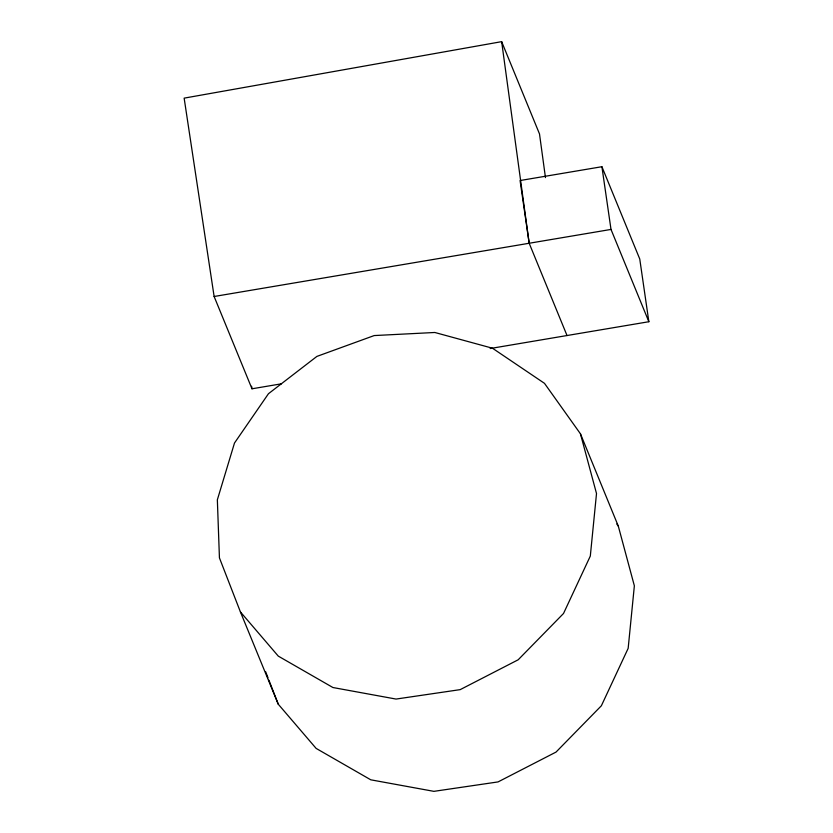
<?xml version="1.0" encoding="UTF-8"?>
<svg xmlns="http://www.w3.org/2000/svg" width="833" height="833" viewBox="0 0 833 833"><rect width="100%" height="100%" fill="white"/><g stroke="black" fill="none" stroke-linecap="round" stroke-linejoin="round"><path stroke-width="1.25" d="M545.459 177.596L539.503 133.936L501.653 41.65L184.145 98.138L214.123 296.496L251.983 388.792L281.429 383.815M601.905 166.715L520.073 180.532L529.174 243.246L567.023 335.532L648.855 321.725L639.754 259.001L601.905 166.715L611.005 229.429L648.855 321.725M214.123 296.496L611.005 229.429M490.189 348.527L567.023 335.532M240.414 611.922L278.274 656.112L332.929 687.527L396.05 699.064L460.201 689.63L518.178 659.788L563.525 613.473L590.316 556.059L596.511 493.532L580.445 433.806L544.48 383.336L492.459 348.215L434.826 332.482L374.204 335.564L316.894 356.409L268.465 393.717L234.489 443.031L217.351 499.8L219.433 557.881L240.414 611.922L278.264 704.208L316.124 748.398L370.779 779.813L433.899 791.35L498.051 781.916L556.028 752.084L601.374 705.759L628.165 648.345L634.361 585.818L618.294 526.092L580.445 433.806M616.795 523.988L618.294 526.092M265.675 671.783L268.007 677.791M268.934 680.186L278.264 704.208M251.587 386.231L251.983 388.792M501.653 41.65L529.174 243.246"/></g></svg>
